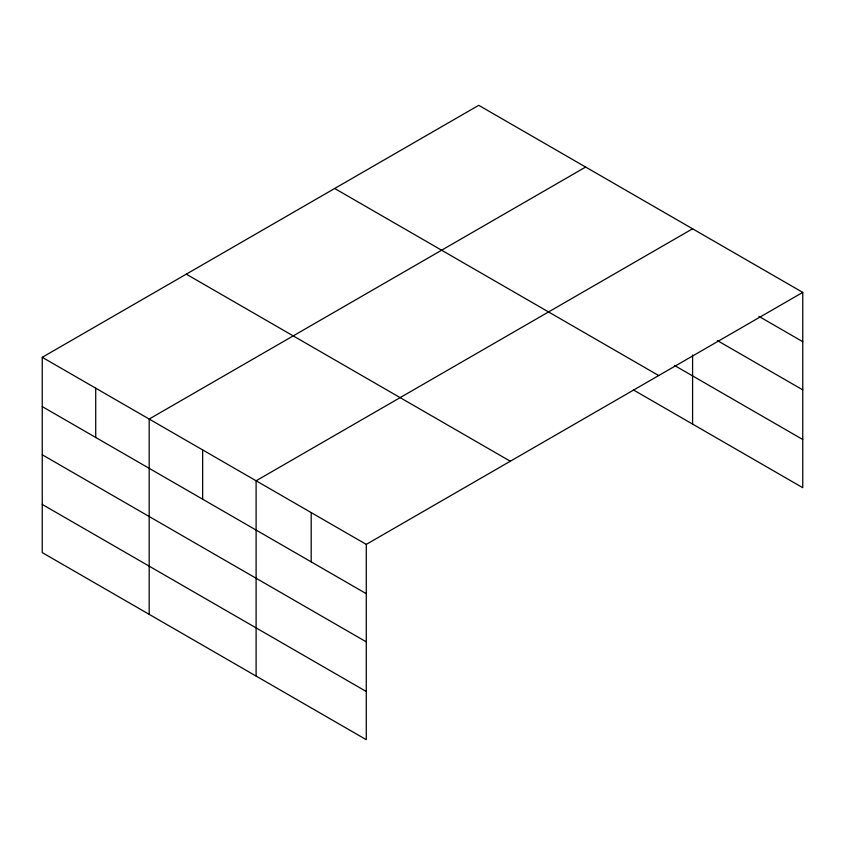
<?xml version="1.0" encoding="UTF-8"?>
<svg xmlns="http://www.w3.org/2000/svg" width="845" height="845" viewBox="0 0 845 845"><rect width="100%" height="100%" fill="white"/><g stroke="black" fill="none" stroke-linecap="round" stroke-linejoin="round"><path stroke-width="1.27" d="M633.423 389.936L802.75 487.692L802.75 292.391L478.724 105.319L42.25 357.308L42.25 552.609L366.276 739.681L366.276 544.391L42.25 357.308M585.648 167.056L149.185 419.046L149.185 614.336M692.583 228.784L256.109 480.784L256.109 676.074M366.276 544.391L802.75 292.391M758.905 316.368L802.75 341.686M717.31 340.535L802.75 389.862M674.384 365.389L802.75 439.506M334.683 188.477L658.72 375.55M186.28 274.15L510.317 461.233M42.25 406.593L366.276 593.676M42.25 454.779L366.276 641.862M42.25 504.423L366.276 691.495M692.583 354.995L692.583 424.084M311.192 512.588L311.192 561.872M202.642 449.91L202.642 499.205M95.717 388.182L95.717 437.467"/></g></svg>
